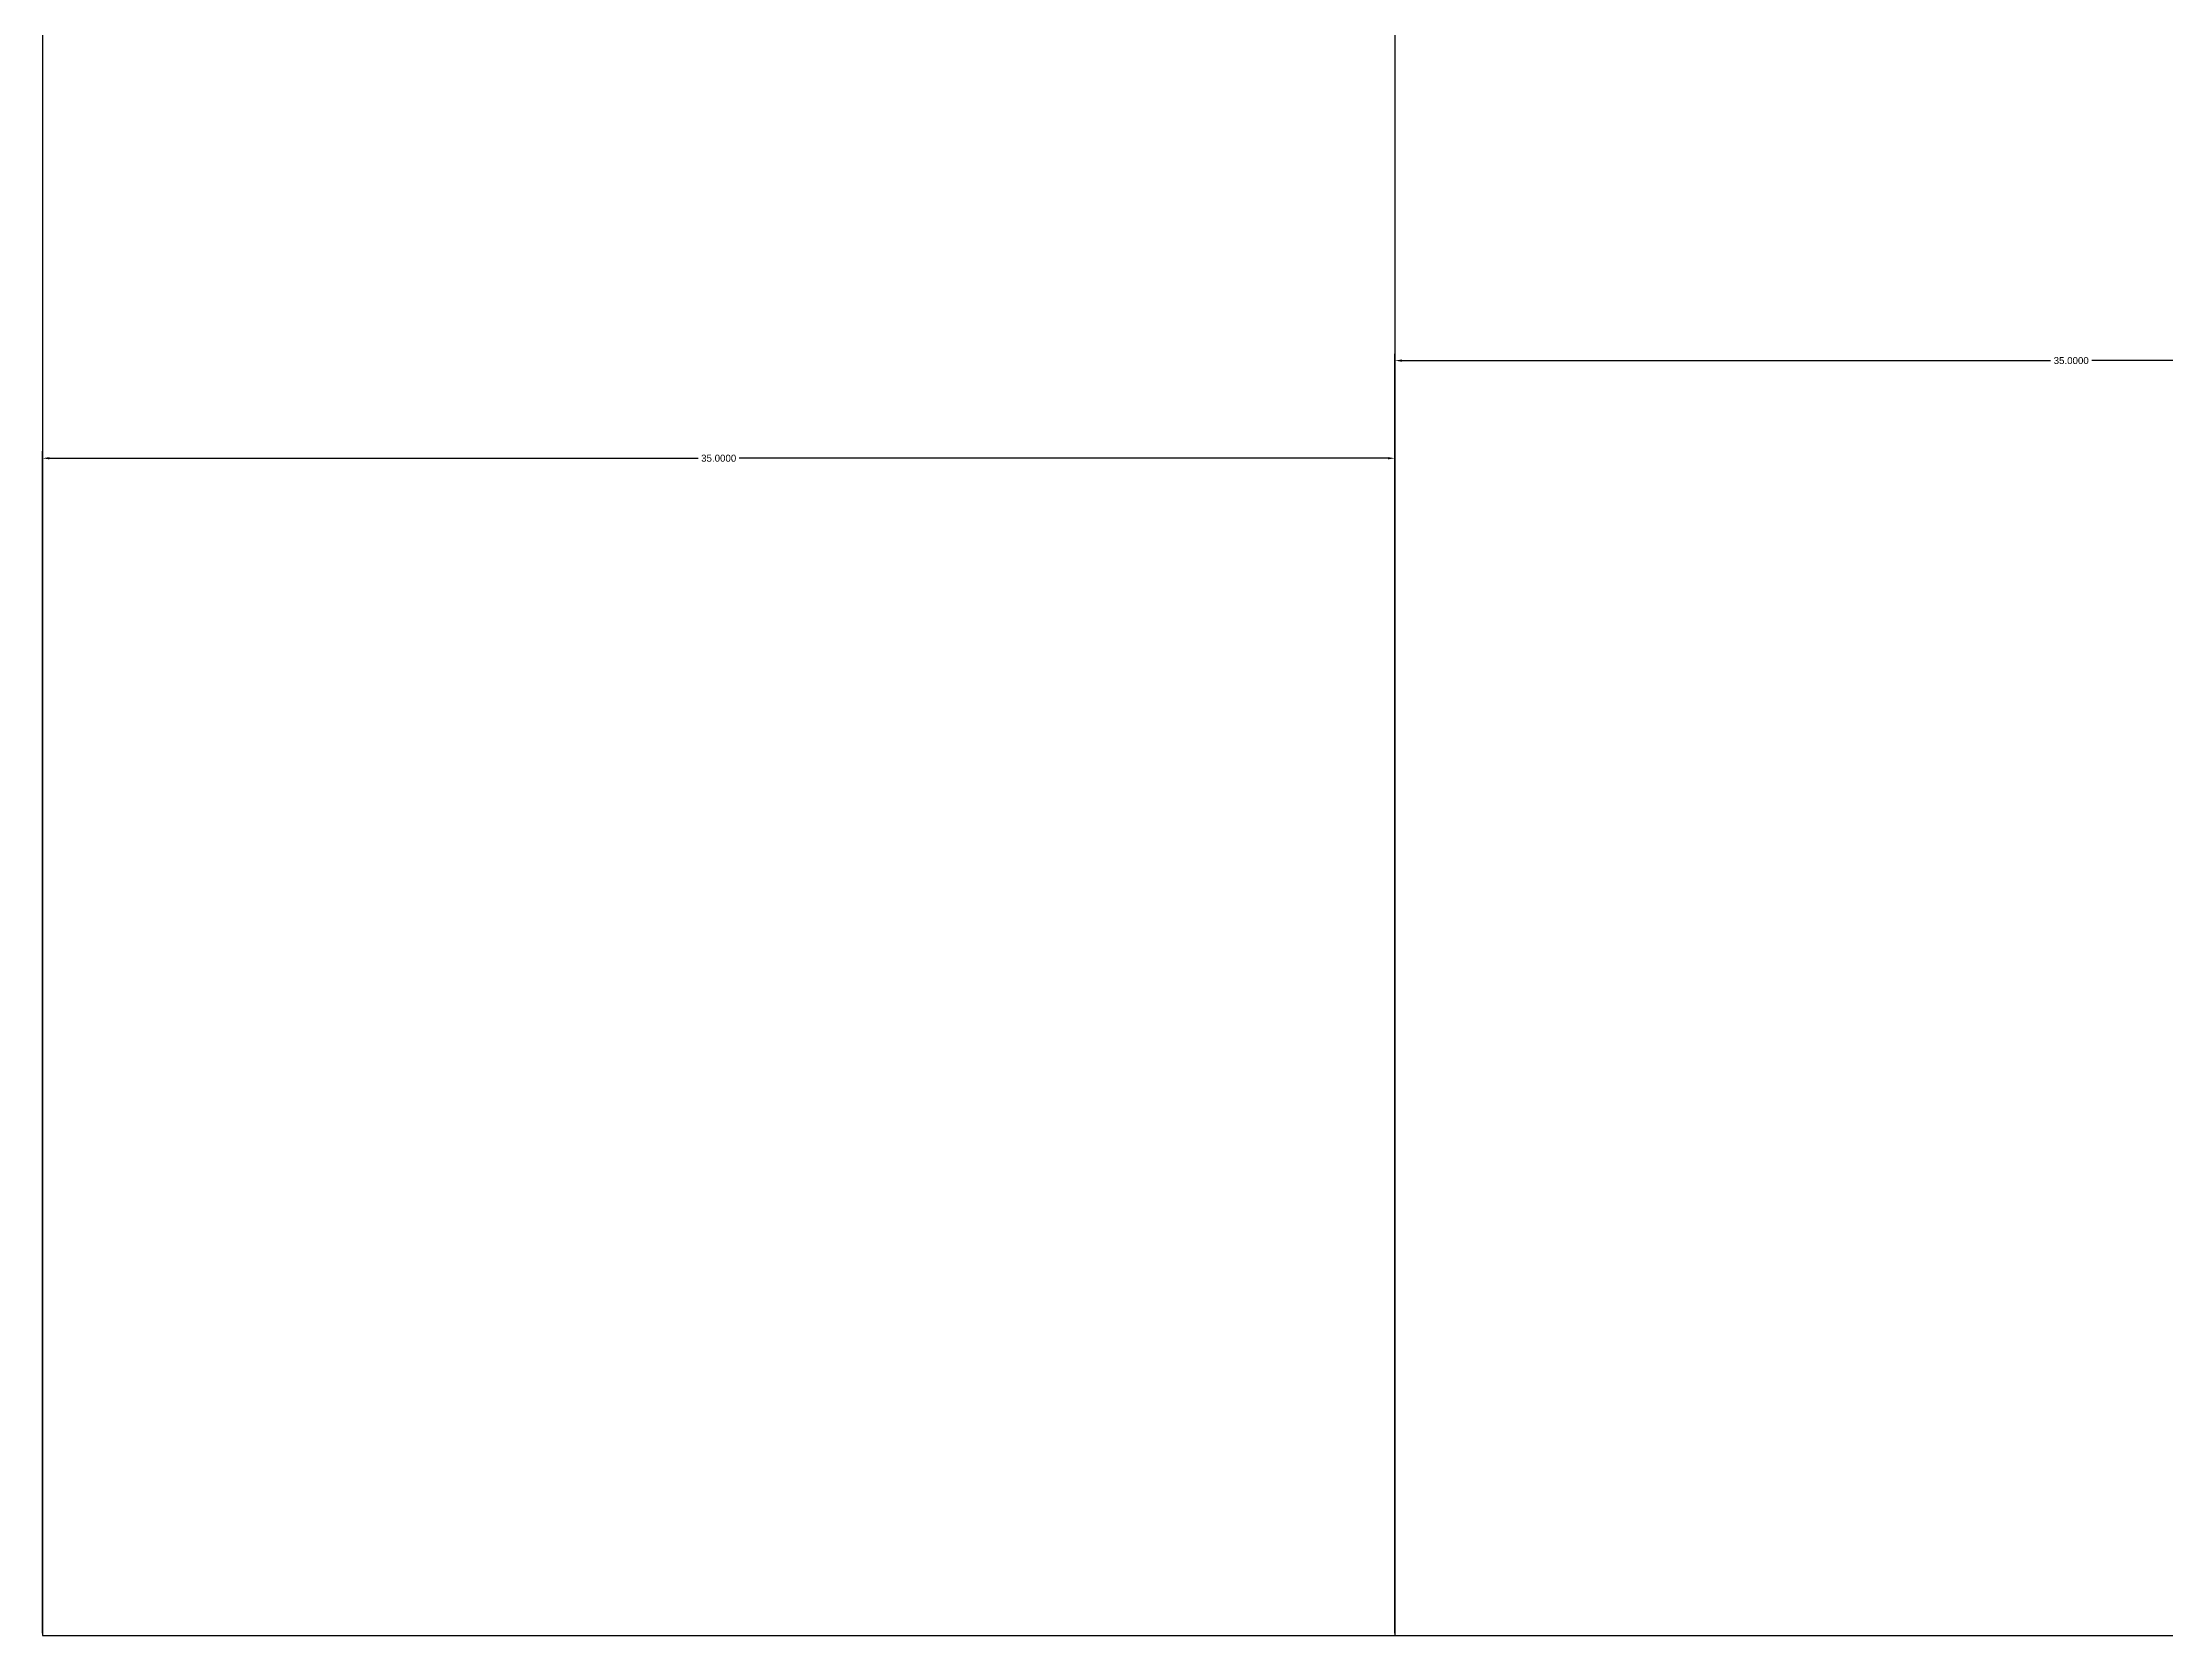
# Model space of a CAD drawing. Header units: inches. Extents: x 7 to 341, y -19 to 98.
# Drawn here: x 11.6 to 66.6, y 15.2 to 56.4 of the extents above; entities that cross this region are included whole.
import ezdxf

# ---------------------------------------------------------------- set-up
doc = ezdxf.new("R2010")
doc.units = ezdxf.units.IN
doc.header["$MEASUREMENT"] = 0
doc.styles.get("Standard").update_dxf_attribs({"font": 'arial.ttf'})
doc.dimstyles.get("Standard").update_dxf_attribs({"dimtxt": 0.18, "dimasz": 0.18, "dimexe": 0.18, "dimexo": 0.0625, "dimgap": 0.09, "dimtad": 0, "dimtih": 1, "dimtoh": 1, "dimdec": 4, "dimzin": 0, "dimdsep": 46, "dimtxsty": 'Standard', "dimcen": 0.09, "dimadec": 0, "dimazin": 0, "dimtfac": 1, "dimtdec": 4, "dimtofl": 0, "dimtmove": 0, "dimatfit": 3, "dimfxl": 1, "dimtolj": 1, "dimtzin": 0, "dimarcsym": 0})

# ---------------------------------------------------------------- blocks, each defined once
blk = doc.blocks.new('*D4')
at = {"color": 0, "lineweight": -2, "transparency": 16777216}
for p, q in [((11.646, 15.289), (11.646, 45.869)), ((11.826, 45.689), (28.613, 45.689)), ((46.466, 45.689), (29.679, 45.689)), ((46.646, 15.289), (46.646, 45.869))]:
    blk.add_line(p, q, dxfattribs=at)
at = {"color": 0, "transparency": 16777216}
for points in [[(11.826, 45.719), (11.826, 45.659), (11.646, 45.689)], [(46.466, 45.719), (46.466, 45.659), (46.646, 45.689)]]:
    blk.add_solid(points, dxfattribs=at)
at = {"layer": 'Defpoints', "color": 0, "transparency": 16777216}
for p in [(46.646, 45.689), (11.646, 15.227), (46.646, 15.227)]:
    blk.add_point(p, dxfattribs=at)
at = {"color": 0, "transparency": 16777216, "insert": (29.146, 45.689), "char_height": 0.18, "attachment_point": 5}
blk.add_mtext('\\A1;35.0000', dxfattribs=at)
blk = doc.blocks.new('*D5')
at = {"color": 0, "lineweight": -2, "transparency": 16777216}
for p, q in [((46.646, 15.289), (46.646, 48.395)), ((81.646, 15.289), (81.646, 48.395)), ((46.826, 48.215), (63.613, 48.215)), ((81.466, 48.215), (64.679, 48.215))]:
    blk.add_line(p, q, dxfattribs=at)
at = {"color": 0, "transparency": 16777216}
for points in [[(46.826, 48.245), (46.826, 48.185), (46.646, 48.215)], [(81.466, 48.245), (81.466, 48.185), (81.646, 48.215)]]:
    blk.add_solid(points, dxfattribs=at)
at = {"layer": 'Defpoints', "color": 0, "transparency": 16777216}
for p in [(81.646, 48.215), (46.646, 15.227), (81.646, 15.227)]:
    blk.add_point(p, dxfattribs=at)
at = {"color": 0, "transparency": 16777216, "insert": (64.146, 48.215), "char_height": 0.18, "attachment_point": 5}
blk.add_mtext('\\A1;35.0000', dxfattribs=at)

msp = doc.modelspace()

# ---------------------------------------------------------------- linework, layer by layer
for p, q in [((11.6463, 75.22653), (11.6463, 15.22653)), ((46.6463, 75.22653), (46.6463, 15.22653)), ((11.6463, 15.22653), (46.6463, 15.22653)), ((46.6463, 15.22653), (46.6463, 15.22653)), ((46.6463, 15.22653), (46.6463, 15.22653)), ((46.6463, 15.22653), (81.6463, 15.22653))]:
    msp.add_line(p, q)

# ---------------------------------------------------------------- dimensions: what is measured, and where the dimension line sits
for base, p1, p2, picture, middle in [((81.6463, 48.21477), (46.6463, 15.22653), (81.6463, 15.22653), '*D5', (64.1463, 48.21477)), ((46.6463, 45.68864), (11.6463, 15.22653), (46.6463, 15.22653), '*D4', (29.1463, 45.68864))]:
    dim = msp.add_linear_dim(base=base, p1=p1, p2=p2, dimstyle='Standard')
    dim.commit()
    dim.dimension.update_dxf_attribs({"geometry": picture, "text_midpoint": middle})

doc.saveas('drawing.dxf')
